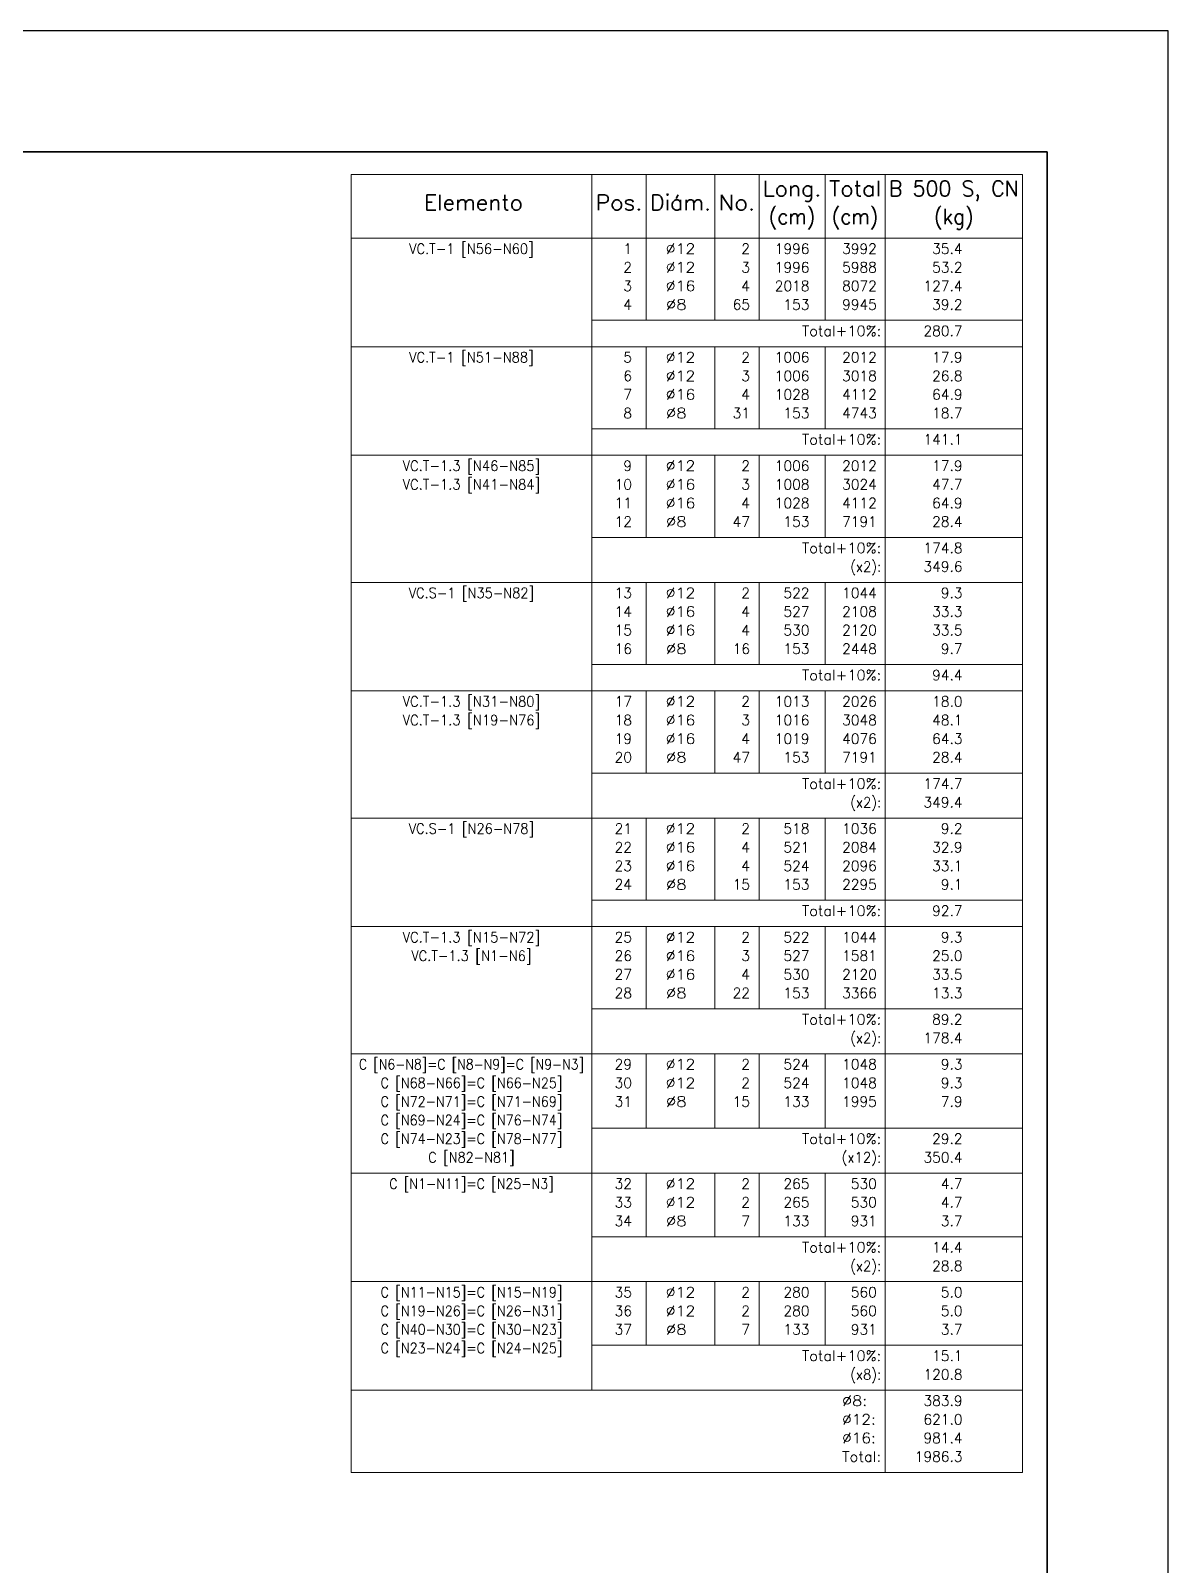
# Model space of a CAD drawing. Header units: inches. Extents: x 72863 to 72995, y 49095 to 49225.
# Drawn here: x 72939.65 to 72949.03, y 49144.92 to 49157.59 of the extents above; entities that cross this region are included whole.
import ezdxf
from ezdxf.enums import TextEntityAlignment as Align

# ---------------------------------------------------------------- set-up
doc = ezdxf.new("R2010")
doc.units = ezdxf.units.IN
doc.layers.get('0').update_dxf_attribs({"lineweight": 15})
doc.layers.add('TABLAS', color=1, linetype='Continuous', lineweight=0)
doc.layers.add('TEXTO_TABLAS', color=1, linetype='Continuous', lineweight=0)
doc.layers.add('VG', color=7, linetype='Continuous')
doc.styles.add('CYPETXT', font='romans__.ttf', dxfattribs={"height": 0.2})

# ---------------------------------------------------------------- blocks, each defined once
blk = doc.blocks.new('PLANTILLA')
at = {"layer": 'VG'}
for p, q in [((72904.71, 49224.711), (72862.71, 49224.711)), ((72904.71, 49195.011), (72904.71, 49224.711)), ((72864.71, 49223.711), (72903.71, 49223.711)), ((72903.71, 49223.711), (72903.71, 49196.011))]:
    blk.add_line(p, q, dxfattribs=at)
blk.add_lwpolyline([(72903.71, 49199.561), (72903.71, 49223.711), (72864.71, 49223.711), (72864.71, 49196.011), (72885.71, 49196.011), (72885.71, 49199.611)], dxfattribs=at)

msp = doc.modelspace()

# ---------------------------------------------------------------- linework, layer by layer
at = {"layer": 'TABLAS'}
for p, q in [((72942.2907, 49155.8486), (72942.2907, 49156.4054)), ((72942.2907, 49156.4054), (72947.8305, 49156.4054)), ((72944.2747, 49155.8486), (72944.2747, 49156.4054)), ((72944.7246, 49155.8486), (72944.7246, 49156.4054)), ((72945.2916, 49155.8486), (72945.2916, 49156.4054)), ((72945.6552, 49155.8486), (72945.6552, 49156.4054)), ((72946.2011, 49155.8486), (72946.2011, 49156.4054)), ((72946.6952, 49155.8486), (72946.6952, 49156.4054)), ((72947.8305, 49155.8486), (72947.8305, 49156.4054)), ((72942.2907, 49155.8806), (72947.8305, 49155.8806)), ((72942.2907, 49155.0166), (72942.2907, 49155.8486)), ((72944.2747, 49155.0166), (72944.2747, 49155.8486)), ((72944.7246, 49155.2022), (72944.7246, 49155.8486)), ((72945.2916, 49155.2022), (72945.2916, 49155.8486)), ((72945.6552, 49155.2022), (72945.6552, 49155.8486)), ((72946.2011, 49155.2022), (72946.2011, 49155.8486)), ((72946.6952, 49155.0166), (72946.6952, 49155.8486)), ((72947.8305, 49155.0166), (72947.8305, 49155.8486)), ((72944.2747, 49155.2022), (72947.8305, 49155.2022)), ((72942.2907, 49154.9526), (72942.2907, 49155.0166)), ((72942.2907, 49154.9846), (72947.8305, 49154.9846)), ((72944.2747, 49154.9526), (72944.2747, 49155.0166)), ((72944.7246, 49154.9526), (72944.7246, 49154.9846)), ((72945.2916, 49154.9526), (72945.2916, 49154.9846)), ((72945.6552, 49154.9526), (72945.6552, 49154.9846)), ((72946.2011, 49154.9526), (72946.2011, 49154.9846)), ((72946.6952, 49154.9526), (72946.6952, 49155.0166)), ((72947.8305, 49154.9526), (72947.8305, 49155.0166)), ((72942.2907, 49154.1206), (72942.2907, 49154.9526)), ((72944.2747, 49154.1206), (72944.2747, 49154.9526)), ((72944.7246, 49154.3062), (72944.7246, 49154.9526)), ((72945.2916, 49154.3062), (72945.2916, 49154.9526)), ((72945.6552, 49154.3062), (72945.6552, 49154.9526)), ((72946.2011, 49154.3062), (72946.2011, 49154.9526)), ((72946.6952, 49154.1206), (72946.6952, 49154.9526)), ((72947.8305, 49154.1206), (72947.8305, 49154.9526)), ((72944.2747, 49154.3062), (72947.8305, 49154.3062)), ((72942.2907, 49154.0566), (72942.2907, 49154.1206)), ((72942.2907, 49154.0886), (72947.8305, 49154.0886)), ((72944.2747, 49154.0566), (72944.2747, 49154.1206)), ((72944.7246, 49154.0566), (72944.7246, 49154.0886)), ((72945.2916, 49154.0566), (72945.2916, 49154.0886)), ((72945.6552, 49154.0566), (72945.6552, 49154.0886)), ((72946.2011, 49154.0566), (72946.2011, 49154.0886)), ((72946.6952, 49154.0566), (72946.6952, 49154.1206)), ((72947.8305, 49154.0566), (72947.8305, 49154.1206)), ((72942.2907, 49153.071), (72942.2907, 49154.0566)), ((72944.2747, 49153.071), (72944.2747, 49154.0566)), ((72944.7246, 49153.4102), (72944.7246, 49154.0566)), ((72945.2916, 49153.4102), (72945.2916, 49154.0566)), ((72945.6552, 49153.4102), (72945.6552, 49154.0566)), ((72946.2011, 49153.4102), (72946.2011, 49154.0566)), ((72946.6952, 49153.071), (72946.6952, 49154.0566)), ((72947.8305, 49153.071), (72947.8305, 49154.0566)), ((72944.2747, 49153.4102), (72947.8305, 49153.4102)), ((72942.2907, 49153.007), (72942.2907, 49153.071)), ((72944.2747, 49153.007), (72944.2747, 49153.071)), ((72946.6952, 49153.007), (72946.6952, 49153.071)), ((72947.8305, 49153.007), (72947.8305, 49153.071)), ((72942.2907, 49153.039), (72947.8305, 49153.039)), ((72942.2907, 49152.175), (72942.2907, 49153.007)), ((72944.2747, 49152.175), (72944.2747, 49153.007)), ((72944.7246, 49153.007), (72944.7246, 49153.039)), ((72944.7246, 49152.3606), (72944.7246, 49153.007)), ((72945.2916, 49153.007), (72945.2916, 49153.039)), ((72945.2916, 49152.3606), (72945.2916, 49153.007)), ((72945.6552, 49153.007), (72945.6552, 49153.039)), ((72945.6552, 49152.3606), (72945.6552, 49153.007)), ((72946.2011, 49153.007), (72946.2011, 49153.039)), ((72946.2011, 49152.3606), (72946.2011, 49153.007)), ((72946.6952, 49152.175), (72946.6952, 49153.007)), ((72947.8305, 49152.175), (72947.8305, 49153.007)), ((72944.2747, 49152.3606), (72947.8305, 49152.3606)), ((72942.2907, 49152.111), (72942.2907, 49152.175)), ((72942.2907, 49152.143), (72947.8305, 49152.143)), ((72942.2907, 49151.1254), (72942.2907, 49152.111)), ((72944.2747, 49152.111), (72944.2747, 49152.175)), ((72944.2747, 49151.1254), (72944.2747, 49152.111)), ((72944.7246, 49152.111), (72944.7246, 49152.143)), ((72944.7246, 49151.4646), (72944.7246, 49152.111)), ((72945.2916, 49152.111), (72945.2916, 49152.143)), ((72945.2916, 49151.4646), (72945.2916, 49152.111)), ((72945.6552, 49152.111), (72945.6552, 49152.143)), ((72945.6552, 49151.4646), (72945.6552, 49152.111)), ((72946.2011, 49152.111), (72946.2011, 49152.143)), ((72946.2011, 49151.4646), (72946.2011, 49152.111)), ((72946.6952, 49152.111), (72946.6952, 49152.175)), ((72946.6952, 49151.1254), (72946.6952, 49152.111)), ((72947.8305, 49152.111), (72947.8305, 49152.175)), ((72947.8305, 49151.1254), (72947.8305, 49152.111)), ((72944.2747, 49151.4646), (72947.8305, 49151.4646)), ((72942.2907, 49151.0614), (72942.2907, 49151.1254)), ((72942.2907, 49151.0934), (72947.8305, 49151.0934)), ((72942.2907, 49150.2294), (72942.2907, 49151.0614)), ((72944.2747, 49151.0614), (72944.2747, 49151.1254)), ((72944.2747, 49150.2294), (72944.2747, 49151.0614)), ((72944.7246, 49151.0614), (72944.7246, 49151.0934)), ((72944.7246, 49150.415), (72944.7246, 49151.0614)), ((72945.2916, 49151.0614), (72945.2916, 49151.0934)), ((72945.2916, 49150.415), (72945.2916, 49151.0614)), ((72945.6552, 49151.0614), (72945.6552, 49151.0934)), ((72945.6552, 49150.415), (72945.6552, 49151.0614)), ((72946.2011, 49151.0614), (72946.2011, 49151.0934)), ((72946.2011, 49150.415), (72946.2011, 49151.0614)), ((72946.6952, 49151.0614), (72946.6952, 49151.1254)), ((72946.6952, 49150.2294), (72946.6952, 49151.0614)), ((72947.8305, 49151.0614), (72947.8305, 49151.1254)), ((72947.8305, 49150.2294), (72947.8305, 49151.0614)), ((72944.2747, 49150.415), (72947.8305, 49150.415)), ((72942.2907, 49150.1654), (72942.2907, 49150.2294)), ((72942.2907, 49150.1974), (72947.8305, 49150.1974)), ((72942.2907, 49149.1798), (72942.2907, 49150.1654)), ((72944.2747, 49150.1654), (72944.2747, 49150.2294)), ((72944.2747, 49149.1798), (72944.2747, 49150.1654)), ((72944.7246, 49150.1654), (72944.7246, 49150.1974)), ((72944.7246, 49149.519), (72944.7246, 49150.1654)), ((72945.2916, 49150.1654), (72945.2916, 49150.1974)), ((72945.2916, 49149.519), (72945.2916, 49150.1654)), ((72945.6552, 49150.1654), (72945.6552, 49150.1974)), ((72945.6552, 49149.519), (72945.6552, 49150.1654)), ((72946.2011, 49150.1654), (72946.2011, 49150.1974)), ((72946.2011, 49149.519), (72946.2011, 49150.1654)), ((72946.6952, 49150.1654), (72946.6952, 49150.2294)), ((72946.6952, 49149.1798), (72946.6952, 49150.1654)), ((72947.8305, 49150.1654), (72947.8305, 49150.2294)), ((72947.8305, 49149.1798), (72947.8305, 49150.1654)), ((72944.2747, 49149.519), (72947.8305, 49149.519)), ((72942.2907, 49149.1158), (72942.2907, 49149.1798)), ((72942.2907, 49149.1478), (72947.8305, 49149.1478)), ((72944.2747, 49149.1158), (72944.2747, 49149.1798)), ((72944.7246, 49149.1158), (72944.7246, 49149.1478)), ((72945.2916, 49149.1158), (72945.2916, 49149.1478)), ((72945.6552, 49149.1158), (72945.6552, 49149.1478)), ((72946.2011, 49149.1158), (72946.2011, 49149.1478)), ((72946.6952, 49149.1158), (72946.6952, 49149.1798)), ((72947.8305, 49149.1158), (72947.8305, 49149.1798)), ((72942.2907, 49148.1942), (72942.2907, 49149.1158)), ((72944.2747, 49148.1942), (72944.2747, 49149.1158)), ((72944.7246, 49148.5334), (72944.7246, 49149.1158)), ((72945.2916, 49148.5334), (72945.2916, 49149.1158)), ((72945.6552, 49148.5334), (72945.6552, 49149.1158)), ((72946.2011, 49148.5334), (72946.2011, 49149.1158)), ((72946.6952, 49148.1942), (72946.6952, 49149.1158)), ((72947.8305, 49148.1942), (72947.8305, 49149.1158)), ((72944.2747, 49148.5334), (72947.8305, 49148.5334)), ((72942.2907, 49148.1302), (72942.2907, 49148.1942)), ((72942.2907, 49148.1622), (72947.8305, 49148.1622)), ((72942.2907, 49147.2982), (72942.2907, 49148.1302)), ((72944.2747, 49148.1302), (72944.2747, 49148.1942)), ((72944.2747, 49147.2982), (72944.2747, 49148.1302)), ((72944.7246, 49148.1302), (72944.7246, 49148.1622)), ((72944.7246, 49147.6374), (72944.7246, 49148.1302)), ((72945.2916, 49148.1302), (72945.2916, 49148.1622)), ((72945.2916, 49147.6374), (72945.2916, 49148.1302)), ((72945.6552, 49148.1302), (72945.6552, 49148.1622)), ((72945.6552, 49147.6374), (72945.6552, 49148.1302)), ((72946.2011, 49148.1302), (72946.2011, 49148.1622)), ((72946.2011, 49147.6374), (72946.2011, 49148.1302)), ((72946.6952, 49148.1302), (72946.6952, 49148.1942)), ((72946.6952, 49147.2982), (72946.6952, 49148.1302)), ((72947.8305, 49148.1302), (72947.8305, 49148.1942)), ((72947.8305, 49147.2982), (72947.8305, 49148.1302)), ((72944.2747, 49147.6374), (72947.8305, 49147.6374)), ((72942.2907, 49147.2342), (72942.2907, 49147.2982)), ((72942.2907, 49147.2662), (72947.8305, 49147.2662)), ((72944.2747, 49147.2342), (72944.2747, 49147.2982)), ((72944.7246, 49147.2342), (72944.7246, 49147.2662)), ((72945.2916, 49147.2342), (72945.2916, 49147.2662)), ((72945.6552, 49147.2342), (72945.6552, 49147.2662)), ((72946.2011, 49147.2342), (72946.2011, 49147.2662)), ((72946.6952, 49147.2342), (72946.6952, 49147.2982)), ((72947.8305, 49147.2342), (72947.8305, 49147.2982)), ((72942.2907, 49146.4022), (72942.2907, 49147.2342)), ((72944.2747, 49146.4022), (72944.2747, 49147.2342)), ((72944.7246, 49146.7414), (72944.7246, 49147.2342)), ((72945.2916, 49146.7414), (72945.2916, 49147.2342)), ((72945.6552, 49146.7414), (72945.6552, 49147.2342)), ((72946.2011, 49146.7414), (72946.2011, 49147.2342)), ((72946.6952, 49146.4022), (72946.6952, 49147.2342)), ((72947.8305, 49146.4022), (72947.8305, 49147.2342)), ((72944.2747, 49146.7414), (72947.8305, 49146.7414)), ((72942.2907, 49146.3382), (72942.2907, 49146.4022)), ((72942.2907, 49146.3702), (72947.8305, 49146.3702)), ((72944.2747, 49146.3702), (72944.2747, 49146.4022)), ((72946.6952, 49146.3382), (72946.6952, 49146.4022)), ((72947.8305, 49146.3382), (72947.8305, 49146.4022)), ((72942.2907, 49146.1846), (72942.2907, 49146.3382)), ((72946.6952, 49146.1846), (72946.6952, 49146.3382)), ((72947.8305, 49146.1846), (72947.8305, 49146.3382)), ((72942.2907, 49146.031), (72942.2907, 49146.1846)), ((72946.6952, 49146.031), (72946.6952, 49146.1846)), ((72947.8305, 49146.031), (72947.8305, 49146.1846)), ((72942.2907, 49145.8774), (72942.2907, 49146.031)), ((72946.6952, 49145.8774), (72946.6952, 49146.031)), ((72947.8305, 49145.8774), (72947.8305, 49146.031)), ((72942.2907, 49145.6918), (72942.2907, 49145.8774)), ((72946.6952, 49145.6918), (72946.6952, 49145.8774)), ((72947.8305, 49145.6918), (72947.8305, 49145.8774)), ((72942.2907, 49145.6918), (72947.8305, 49145.6918))]:
    msp.add_line(p, q, dxfattribs=at)

# ---------------------------------------------------------------- block references
msp.add_blockref('PLANTILLA', (44.3219, -67.118))

# ---------------------------------------------------------------- texts
at = {"layer": 'TEXTO_TABLAS', "style": 'CYPETXT'}
for s, height, width, p, p2 in [('Elemento', 0.128, 0.922929, (72942.8907, 49156.111), (72943.7067, 49156.111)), ('Pos.', 0.128, 0.930043, (72944.3067, 49156.111), (72944.6926, 49156.111)), ('Diám.', 0.128, 0.924206, (72944.7566, 49156.111), (72945.2596, 49156.111)), ('No.', 0.128, 0.948463, (72945.3236, 49156.111), (72945.6232, 49156.111)), ('Long.', 0.128, 0.937094, (72945.6872, 49156.2262), (72946.1691, 49156.2262)), ('Total', 0.128, 0.935074, (72946.2331, 49156.2262), (72946.6632, 49156.2262)), ('B 500 S, CN', 0.128, 0.772631, (72946.7272, 49156.2262), (72947.7985, 49156.2262)), ('(cm)', 0.128, 0.818573, (72945.7361, 49155.9958), (72946.1201, 49155.9958)), ('(cm)', 0.128, 0.818573, (72946.2561, 49155.9958), (72946.6401, 49155.9958)), ('(kg)', 0.128, 0.827454, (72947.0987, 49155.9958), (72947.427, 49155.9958)), ('VC.T-1 [N56-N60]', 0.085333, 0.806036, (72942.7688, 49155.7505), (72943.7966, 49155.7505)), ('1', 0.0853, 0.872087, (72944.5355, 49155.7505), (72944.6072, 49155.7505)), ('%%c12', 0.08533, 1.002473, (72944.8865, 49155.7505), (72945.1297, 49155.7505)), ('2', 0.0853, 0.872087, (72945.5092, 49155.7505), (72945.5809, 49155.7505)), ('1996', 0.08533, 0.872087, (72945.7848, 49155.7505), (72946.0715, 49155.7505)), ('3992', 0.08533, 0.872087, (72946.3406, 49155.7505), (72946.6273, 49155.7505)), ('35.4', 0.08533, 0.869207, (72947.0836, 49155.7505), (72947.3345, 49155.7505)), ('2', 0.0853, 0.872087, (72944.5355, 49155.5969), (72944.6072, 49155.5969)), ('%%c12', 0.08533, 1.002473, (72944.8865, 49155.5969), (72945.1297, 49155.5969)), ('3', 0.0853, 0.872087, (72945.5092, 49155.5969), (72945.5809, 49155.5969)), ('1996', 0.08533, 0.872087, (72945.7848, 49155.5969), (72946.0715, 49155.5969)), ('5988', 0.08533, 0.872087, (72946.3406, 49155.5969), (72946.6273, 49155.5969)), ('53.2', 0.08533, 0.869207, (72947.0836, 49155.5969), (72947.3345, 49155.5969)), ('3', 0.0853, 0.872087, (72944.5355, 49155.4433), (72944.6072, 49155.4433)), ('%%c16', 0.08533, 1.002473, (72944.8865, 49155.4433), (72945.1297, 49155.4433)), ('4', 0.0853, 0.872087, (72945.5092, 49155.4433), (72945.5809, 49155.4433)), ('2018', 0.08533, 0.872087, (72945.7848, 49155.4433), (72946.0715, 49155.4433)), ('8072', 0.08533, 0.872087, (72946.3406, 49155.4433), (72946.6273, 49155.4433)), ('127.4', 0.08533, 0.869846, (72947.012, 49155.4433), (72947.3345, 49155.4433)), ('4', 0.0853, 0.872087, (72944.5355, 49155.2897), (72944.6072, 49155.2897)), ('%%c8', 0.08533, 1.069283, (72944.8865, 49155.2897), (72945.058, 49155.2897)), ('65', 0.08533, 0.872087, (72945.4376, 49155.2897), (72945.5809, 49155.2897)), ('153', 0.08533, 0.872087, (72945.8564, 49155.2897), (72946.0715, 49155.2897)), ('9945', 0.08533, 0.872087, (72946.3406, 49155.2897), (72946.6273, 49155.2897)), ('39.2', 0.08533, 0.869207, (72947.0836, 49155.2897), (72947.3345, 49155.2897)), ('Total+10%:', 0.08533, 0.906318, (72946.0091, 49155.0721), (72946.6632, 49155.0721)), ('280.7', 0.08533, 0.869846, (72947.012, 49155.0721), (72947.3345, 49155.0721)), ('VC.T-1 [N51-N88]', 0.085333, 0.806036, (72942.7688, 49154.8545), (72943.7966, 49154.8545)), ('5', 0.0853, 0.872087, (72944.5355, 49154.8545), (72944.6072, 49154.8545)), ('%%c12', 0.08533, 1.002473, (72944.8865, 49154.8545), (72945.1297, 49154.8545)), ('2', 0.0853, 0.872087, (72945.5092, 49154.8545), (72945.5809, 49154.8545)), ('1006', 0.08533, 0.872087, (72945.7848, 49154.8545), (72946.0715, 49154.8545)), ('2012', 0.08533, 0.872087, (72946.3406, 49154.8545), (72946.6273, 49154.8545)), ('17.9', 0.08533, 0.869207, (72947.0836, 49154.8545), (72947.3345, 49154.8545)), ('6', 0.0853, 0.872087, (72944.5355, 49154.7009), (72944.6072, 49154.7009)), ('%%c12', 0.08533, 1.002473, (72944.8865, 49154.7009), (72945.1297, 49154.7009)), ('3', 0.0853, 0.872087, (72945.5092, 49154.7009), (72945.5809, 49154.7009)), ('1006', 0.08533, 0.872087, (72945.7848, 49154.7009), (72946.0715, 49154.7009)), ('3018', 0.08533, 0.872087, (72946.3406, 49154.7009), (72946.6273, 49154.7009)), ('26.8', 0.08533, 0.869207, (72947.0836, 49154.7009), (72947.3345, 49154.7009)), ('7', 0.0853, 0.872087, (72944.5355, 49154.5473), (72944.6072, 49154.5473)), ('%%c16', 0.08533, 1.002473, (72944.8865, 49154.5473), (72945.1297, 49154.5473)), ('4', 0.0853, 0.872087, (72945.5092, 49154.5473), (72945.5809, 49154.5473)), ('1028', 0.08533, 0.872087, (72945.7848, 49154.5473), (72946.0715, 49154.5473)), ('4112', 0.08533, 0.872087, (72946.3406, 49154.5473), (72946.6273, 49154.5473)), ('64.9', 0.08533, 0.869207, (72947.0836, 49154.5473), (72947.3345, 49154.5473)), ('8', 0.0853, 0.872087, (72944.5355, 49154.3937), (72944.6072, 49154.3937)), ('%%c8', 0.08533, 1.069283, (72944.8865, 49154.3937), (72945.058, 49154.3937)), ('31', 0.08533, 0.872087, (72945.4376, 49154.3937), (72945.5809, 49154.3937)), ('153', 0.08533, 0.872087, (72945.8564, 49154.3937), (72946.0715, 49154.3937)), ('4743', 0.08533, 0.872087, (72946.3406, 49154.3937), (72946.6273, 49154.3937)), ('18.7', 0.08533, 0.869207, (72947.0836, 49154.3937), (72947.3345, 49154.3937)), ('Total+10%:', 0.08533, 0.906318, (72946.0091, 49154.1761), (72946.6632, 49154.1761)), ('141.1', 0.08533, 0.869846, (72947.012, 49154.1761), (72947.3345, 49154.1761)), ('VC.T-1.3 [N46-N85]', 0.085333, 0.811306, (72942.715, 49153.9585), (72943.8504, 49153.9585)), ('9', 0.0853, 0.872087, (72944.5355, 49153.9585), (72944.6072, 49153.9585)), ('%%c12', 0.08533, 1.002473, (72944.8865, 49153.9585), (72945.1297, 49153.9585)), ('2', 0.0853, 0.872087, (72945.5092, 49153.9585), (72945.5809, 49153.9585)), ('1006', 0.08533, 0.872087, (72945.7848, 49153.9585), (72946.0715, 49153.9585)), ('2012', 0.08533, 0.872087, (72946.3406, 49153.9585), (72946.6273, 49153.9585)), ('17.9', 0.08533, 0.869207, (72947.0836, 49153.9585), (72947.3345, 49153.9585)), ('VC.T-1.3 [N41-N84]', 0.085333, 0.811306, (72942.715, 49153.8049), (72943.8504, 49153.8049)), ('10', 0.08533, 0.872087, (72944.4638, 49153.8049), (72944.6072, 49153.8049)), ('%%c16', 0.08533, 1.002473, (72944.8865, 49153.8049), (72945.1297, 49153.8049)), ('3', 0.0853, 0.872087, (72945.5092, 49153.8049), (72945.5809, 49153.8049)), ('1008', 0.08533, 0.872087, (72945.7848, 49153.8049), (72946.0715, 49153.8049)), ('3024', 0.08533, 0.872087, (72946.3406, 49153.8049), (72946.6273, 49153.8049)), ('47.7', 0.08533, 0.869207, (72947.0836, 49153.8049), (72947.3345, 49153.8049)), ('11', 0.08533, 0.872087, (72944.4638, 49153.6513), (72944.6072, 49153.6513)), ('%%c16', 0.08533, 1.002473, (72944.8865, 49153.6513), (72945.1297, 49153.6513)), ('4', 0.0853, 0.872087, (72945.5092, 49153.6513), (72945.5809, 49153.6513)), ('1028', 0.08533, 0.872087, (72945.7848, 49153.6513), (72946.0715, 49153.6513)), ('4112', 0.08533, 0.872087, (72946.3406, 49153.6513), (72946.6273, 49153.6513)), ('64.9', 0.08533, 0.869207, (72947.0836, 49153.6513), (72947.3345, 49153.6513)), ('12', 0.08533, 0.872087, (72944.4638, 49153.4977), (72944.6072, 49153.4977)), ('%%c8', 0.08533, 1.069283, (72944.8865, 49153.4977), (72945.058, 49153.4977)), ('47', 0.08533, 0.872087, (72945.4376, 49153.4977), (72945.5809, 49153.4977)), ('153', 0.08533, 0.872087, (72945.8564, 49153.4977), (72946.0715, 49153.4977)), ('7191', 0.08533, 0.872087, (72946.3406, 49153.4977), (72946.6273, 49153.4977)), ('28.4', 0.08533, 0.869207, (72947.0836, 49153.4977), (72947.3345, 49153.4977)), ('Total+10%:', 0.08533, 0.906318, (72946.0091, 49153.2801), (72946.6632, 49153.2801)), ('174.8', 0.08533, 0.869846, (72947.012, 49153.2801), (72947.3345, 49153.2801)), ('(x2):', 0.08533, 0.820215, (72946.4084, 49153.1265), (72946.6632, 49153.1265)), ('349.6', 0.08533, 0.869846, (72947.012, 49153.1265), (72947.3345, 49153.1265)), ('VC.S-1 [N35-N82]', 0.085333, 0.800983, (72942.7656, 49152.9089), (72943.7998, 49152.9089)), ('13', 0.08533, 0.872087, (72944.4638, 49152.9089), (72944.6072, 49152.9089)), ('%%c12', 0.08533, 1.002473, (72944.8865, 49152.9089), (72945.1297, 49152.9089)), ('2', 0.0853, 0.872087, (72945.5092, 49152.9089), (72945.5809, 49152.9089)), ('522', 0.08533, 0.872087, (72945.8564, 49152.9089), (72946.0715, 49152.9089)), ('1044', 0.08533, 0.872087, (72946.3406, 49152.9089), (72946.6273, 49152.9089)), ('9.3', 0.08533, 0.868061, (72947.1553, 49152.9089), (72947.3345, 49152.9089)), ('14', 0.08533, 0.872087, (72944.4638, 49152.7553), (72944.6072, 49152.7553)), ('%%c16', 0.08533, 1.002473, (72944.8865, 49152.7553), (72945.1297, 49152.7553)), ('4', 0.0853, 0.872087, (72945.5092, 49152.7553), (72945.5809, 49152.7553)), ('527', 0.08533, 0.872087, (72945.8564, 49152.7553), (72946.0715, 49152.7553)), ('2108', 0.08533, 0.872087, (72946.3406, 49152.7553), (72946.6273, 49152.7553)), ('33.3', 0.08533, 0.869207, (72947.0836, 49152.7553), (72947.3345, 49152.7553)), ('15', 0.08533, 0.872087, (72944.4638, 49152.6017), (72944.6072, 49152.6017)), ('%%c16', 0.08533, 1.002473, (72944.8865, 49152.6017), (72945.1297, 49152.6017)), ('4', 0.0853, 0.872087, (72945.5092, 49152.6017), (72945.5809, 49152.6017)), ('530', 0.08533, 0.872087, (72945.8564, 49152.6017), (72946.0715, 49152.6017)), ('2120', 0.08533, 0.872087, (72946.3406, 49152.6017), (72946.6273, 49152.6017)), ('33.5', 0.08533, 0.869207, (72947.0836, 49152.6017), (72947.3345, 49152.6017)), ('16', 0.08533, 0.872087, (72944.4638, 49152.4481), (72944.6072, 49152.4481)), ('%%c8', 0.08533, 1.069283, (72944.8865, 49152.4481), (72945.058, 49152.4481)), ('16', 0.08533, 0.872087, (72945.4376, 49152.4481), (72945.5809, 49152.4481)), ('153', 0.08533, 0.872087, (72945.8564, 49152.4481), (72946.0715, 49152.4481)), ('2448', 0.08533, 0.872087, (72946.3406, 49152.4481), (72946.6273, 49152.4481)), ('9.7', 0.08533, 0.868061, (72947.1553, 49152.4481), (72947.3345, 49152.4481)), ('Total+10%:', 0.08533, 0.906318, (72946.0091, 49152.2305), (72946.6632, 49152.2305)), ('94.4', 0.08533, 0.869207, (72947.0836, 49152.2305), (72947.3345, 49152.2305)), ('VC.T-1.3 [N31-N80]', 0.085333, 0.811306, (72942.715, 49152.0129), (72943.8504, 49152.0129)), ('17', 0.08533, 0.872087, (72944.4638, 49152.0129), (72944.6072, 49152.0129)), ('%%c12', 0.08533, 1.002473, (72944.8865, 49152.0129), (72945.1297, 49152.0129)), ('2', 0.0853, 0.872087, (72945.5092, 49152.0129), (72945.5809, 49152.0129)), ('1013', 0.08533, 0.872087, (72945.7848, 49152.0129), (72946.0715, 49152.0129)), ('2026', 0.08533, 0.872087, (72946.3406, 49152.0129), (72946.6273, 49152.0129)), ('18.0', 0.08533, 0.869207, (72947.0836, 49152.0129), (72947.3345, 49152.0129)), ('VC.T-1.3 [N19-N76]', 0.085333, 0.811306, (72942.715, 49151.8593), (72943.8504, 49151.8593)), ('18', 0.08533, 0.872087, (72944.4638, 49151.8593), (72944.6072, 49151.8593)), ('%%c16', 0.08533, 1.002473, (72944.8865, 49151.8593), (72945.1297, 49151.8593)), ('3', 0.0853, 0.872087, (72945.5092, 49151.8593), (72945.5809, 49151.8593)), ('1016', 0.08533, 0.872087, (72945.7848, 49151.8593), (72946.0715, 49151.8593)), ('3048', 0.08533, 0.872087, (72946.3406, 49151.8593), (72946.6273, 49151.8593)), ('48.1', 0.08533, 0.869207, (72947.0836, 49151.8593), (72947.3345, 49151.8593)), ('19', 0.08533, 0.872087, (72944.4638, 49151.7057), (72944.6072, 49151.7057)), ('%%c16', 0.08533, 1.002473, (72944.8865, 49151.7057), (72945.1297, 49151.7057)), ('4', 0.0853, 0.872087, (72945.5092, 49151.7057), (72945.5809, 49151.7057)), ('1019', 0.08533, 0.872087, (72945.7848, 49151.7057), (72946.0715, 49151.7057)), ('4076', 0.08533, 0.872087, (72946.3406, 49151.7057), (72946.6273, 49151.7057)), ('64.3', 0.08533, 0.869207, (72947.0836, 49151.7057), (72947.3345, 49151.7057)), ('20', 0.08533, 0.872087, (72944.4638, 49151.5521), (72944.6072, 49151.5521)), ('%%c8', 0.08533, 1.069283, (72944.8865, 49151.5521), (72945.058, 49151.5521)), ('47', 0.08533, 0.872087, (72945.4376, 49151.5521), (72945.5809, 49151.5521)), ('153', 0.08533, 0.872087, (72945.8564, 49151.5521), (72946.0715, 49151.5521)), ('7191', 0.08533, 0.872087, (72946.3406, 49151.5521), (72946.6273, 49151.5521)), ('28.4', 0.08533, 0.869207, (72947.0836, 49151.5521), (72947.3345, 49151.5521)), ('Total+10%:', 0.08533, 0.906318, (72946.0091, 49151.3345), (72946.6632, 49151.3345)), ('174.7', 0.08533, 0.869846, (72947.012, 49151.3345), (72947.3345, 49151.3345)), ('(x2):', 0.08533, 0.820215, (72946.4084, 49151.1809), (72946.6632, 49151.1809)), ('349.4', 0.08533, 0.869846, (72947.012, 49151.1809), (72947.3345, 49151.1809)), ('VC.S-1 [N26-N78]', 0.085333, 0.800983, (72942.7656, 49150.9633), (72943.7998, 49150.9633)), ('21', 0.08533, 0.872087, (72944.4638, 49150.9633), (72944.6072, 49150.9633)), ('%%c12', 0.08533, 1.002473, (72944.8865, 49150.9633), (72945.1297, 49150.9633)), ('2', 0.0853, 0.872087, (72945.5092, 49150.9633), (72945.5809, 49150.9633)), ('518', 0.08533, 0.872087, (72945.8564, 49150.9633), (72946.0715, 49150.9633)), ('1036', 0.08533, 0.872087, (72946.3406, 49150.9633), (72946.6273, 49150.9633)), ('9.2', 0.08533, 0.868061, (72947.1553, 49150.9633), (72947.3345, 49150.9633)), ('22', 0.08533, 0.872087, (72944.4638, 49150.8097), (72944.6072, 49150.8097)), ('%%c16', 0.08533, 1.002473, (72944.8865, 49150.8097), (72945.1297, 49150.8097)), ('4', 0.0853, 0.872087, (72945.5092, 49150.8097), (72945.5809, 49150.8097)), ('521', 0.08533, 0.872087, (72945.8564, 49150.8097), (72946.0715, 49150.8097)), ('2084', 0.08533, 0.872087, (72946.3406, 49150.8097), (72946.6273, 49150.8097)), ('32.9', 0.08533, 0.869207, (72947.0836, 49150.8097), (72947.3345, 49150.8097)), ('23', 0.08533, 0.872087, (72944.4638, 49150.6561), (72944.6072, 49150.6561)), ('%%c16', 0.08533, 1.002473, (72944.8865, 49150.6561), (72945.1297, 49150.6561)), ('4', 0.0853, 0.872087, (72945.5092, 49150.6561), (72945.5809, 49150.6561)), ('524', 0.08533, 0.872087, (72945.8564, 49150.6561), (72946.0715, 49150.6561)), ('2096', 0.08533, 0.872087, (72946.3406, 49150.6561), (72946.6273, 49150.6561)), ('33.1', 0.08533, 0.869207, (72947.0836, 49150.6561), (72947.3345, 49150.6561)), ('24', 0.08533, 0.872087, (72944.4638, 49150.5025), (72944.6072, 49150.5025)), ('%%c8', 0.08533, 1.069283, (72944.8865, 49150.5025), (72945.058, 49150.5025)), ('15', 0.08533, 0.872087, (72945.4376, 49150.5025), (72945.5809, 49150.5025)), ('153', 0.08533, 0.872087, (72945.8564, 49150.5025), (72946.0715, 49150.5025)), ('2295', 0.08533, 0.872087, (72946.3406, 49150.5025), (72946.6273, 49150.5025)), ('9.1', 0.08533, 0.868061, (72947.1553, 49150.5025), (72947.3345, 49150.5025)), ('Total+10%:', 0.08533, 0.906318, (72946.0091, 49150.2849), (72946.6632, 49150.2849)), ('92.7', 0.08533, 0.869207, (72947.0836, 49150.2849), (72947.3345, 49150.2849)), ('VC.T-1.3 [N15-N72]', 0.085333, 0.811306, (72942.715, 49150.0673), (72943.8504, 49150.0673)), ('25', 0.08533, 0.872087, (72944.4638, 49150.0673), (72944.6072, 49150.0673)), ('%%c12', 0.08533, 1.002473, (72944.8865, 49150.0673), (72945.1297, 49150.0673)), ('2', 0.0853, 0.872087, (72945.5092, 49150.0673), (72945.5809, 49150.0673)), ('522', 0.08533, 0.872087, (72945.8564, 49150.0673), (72946.0715, 49150.0673)), ('1044', 0.08533, 0.872087, (72946.3406, 49150.0673), (72946.6273, 49150.0673)), ('9.3', 0.08533, 0.868061, (72947.1553, 49150.0673), (72947.3345, 49150.0673)), ('VC.T-1.3 [N1-N6]', 0.085333, 0.803216, (72942.7867, 49149.9137), (72943.7787, 49149.9137)), ('26', 0.08533, 0.872087, (72944.4638, 49149.9137), (72944.6072, 49149.9137)), ('%%c16', 0.08533, 1.002473, (72944.8865, 49149.9137), (72945.1297, 49149.9137)), ('3', 0.0853, 0.872087, (72945.5092, 49149.9137), (72945.5809, 49149.9137)), ('527', 0.08533, 0.872087, (72945.8564, 49149.9137), (72946.0715, 49149.9137)), ('1581', 0.08533, 0.872087, (72946.3406, 49149.9137), (72946.6273, 49149.9137)), ('25.0', 0.08533, 0.869207, (72947.0836, 49149.9137), (72947.3345, 49149.9137)), ('27', 0.08533, 0.872087, (72944.4638, 49149.7601), (72944.6072, 49149.7601)), ('%%c16', 0.08533, 1.002473, (72944.8865, 49149.7601), (72945.1297, 49149.7601)), ('4', 0.0853, 0.872087, (72945.5092, 49149.7601), (72945.5809, 49149.7601)), ('530', 0.08533, 0.872087, (72945.8564, 49149.7601), (72946.0715, 49149.7601)), ('2120', 0.08533, 0.872087, (72946.3406, 49149.7601), (72946.6273, 49149.7601)), ('33.5', 0.08533, 0.869207, (72947.0836, 49149.7601), (72947.3345, 49149.7601)), ('28', 0.08533, 0.872087, (72944.4638, 49149.6065), (72944.6072, 49149.6065)), ('%%c8', 0.08533, 1.069283, (72944.8865, 49149.6065), (72945.058, 49149.6065)), ('22', 0.08533, 0.872087, (72945.4376, 49149.6065), (72945.5809, 49149.6065)), ('153', 0.08533, 0.872087, (72945.8564, 49149.6065), (72946.0715, 49149.6065)), ('3366', 0.08533, 0.872087, (72946.3406, 49149.6065), (72946.6273, 49149.6065)), ('13.3', 0.08533, 0.869207, (72947.0836, 49149.6065), (72947.3345, 49149.6065)), ('Total+10%:', 0.08533, 0.906318, (72946.0091, 49149.3889), (72946.6632, 49149.3889)), ('89.2', 0.08533, 0.869207, (72947.0836, 49149.3889), (72947.3345, 49149.3889)), ('(x2):', 0.08533, 0.820215, (72946.4084, 49149.2353), (72946.6632, 49149.2353)), ('178.4', 0.08533, 0.869846, (72947.012, 49149.2353), (72947.3345, 49149.2353)), ('C [N6-N8]=C [N8-N9]=C [N9-N3]', 0.085333, 0.763579, (72942.354, 49149.0177), (72944.2113, 49149.0177)), ('29', 0.08533, 0.872087, (72944.4638, 49149.0177), (72944.6072, 49149.0177)), ('%%c12', 0.08533, 1.002473, (72944.8865, 49149.0177), (72945.1297, 49149.0177)), ('2', 0.0853, 0.872087, (72945.5092, 49149.0177), (72945.5809, 49149.0177)), ('524', 0.08533, 0.872087, (72945.8564, 49149.0177), (72946.0715, 49149.0177)), ('1048', 0.08533, 0.872087, (72946.3406, 49149.0177), (72946.6273, 49149.0177)), ('9.3', 0.08533, 0.868061, (72947.1553, 49149.0177), (72947.3345, 49149.0177)), ('C [N68-N66]=C [N66-N25]', 0.085333, 0.783415, (72942.5326, 49148.8641), (72944.0328, 49148.8641)), ('30', 0.08533, 0.872087, (72944.4638, 49148.8641), (72944.6072, 49148.8641)), ('%%c12', 0.08533, 1.002473, (72944.8865, 49148.8641), (72945.1297, 49148.8641)), ('2', 0.0853, 0.872087, (72945.5092, 49148.8641), (72945.5809, 49148.8641)), ('524', 0.08533, 0.872087, (72945.8564, 49148.8641), (72946.0715, 49148.8641)), ('1048', 0.08533, 0.872087, (72946.3406, 49148.8641), (72946.6273, 49148.8641)), ('9.3', 0.08533, 0.868061, (72947.1553, 49148.8641), (72947.3345, 49148.8641)), ('C [N72-N71]=C [N71-N69]', 0.085333, 0.783415, (72942.5326, 49148.7105), (72944.0328, 49148.7105)), ('31', 0.08533, 0.872087, (72944.4638, 49148.7105), (72944.6072, 49148.7105)), ('%%c8', 0.08533, 1.069283, (72944.8865, 49148.7105), (72945.058, 49148.7105)), ('15', 0.08533, 0.872087, (72945.4376, 49148.7105), (72945.5809, 49148.7105)), ('133', 0.08533, 0.872087, (72945.8564, 49148.7105), (72946.0715, 49148.7105)), ('1995', 0.08533, 0.872087, (72946.3406, 49148.7105), (72946.6273, 49148.7105)), ('7.9', 0.08533, 0.868061, (72947.1553, 49148.7105), (72947.3345, 49148.7105)), ('C [N69-N24]=C [N76-N74]', 0.085333, 0.783415, (72942.5326, 49148.5569), (72944.0328, 49148.5569)), ('C [N74-N23]=C [N78-N77]', 0.085333, 0.783415, (72942.5326, 49148.4033), (72944.0328, 49148.4033)), ('Total+10%:', 0.08533, 0.906318, (72946.0091, 49148.4033), (72946.6632, 49148.4033)), ('29.2', 0.08533, 0.869207, (72947.0836, 49148.4033), (72947.3345, 49148.4033)), ('C [N82-N81]', 0.085333, 0.788413, (72942.9262, 49148.2497), (72943.6392, 49148.2497)), ('(x12):', 0.08533, 0.831071, (72946.3368, 49148.2497), (72946.6632, 49148.2497)), ('350.4', 0.08533, 0.869846, (72947.012, 49148.2497), (72947.3345, 49148.2497)), ('C [N1-N11]=C [N25-N3]', 0.085333, 0.775088, (72942.6043, 49148.0321), (72943.9611, 49148.0321)), ('32', 0.08533, 0.872087, (72944.4638, 49148.0321), (72944.6072, 49148.0321)), ('%%c12', 0.08533, 1.002473, (72944.8865, 49148.0321), (72945.1297, 49148.0321)), ('2', 0.0853, 0.872087, (72945.5092, 49148.0321), (72945.5809, 49148.0321)), ('265', 0.08533, 0.872087, (72945.8564, 49148.0321), (72946.0715, 49148.0321)), ('530', 0.08533, 0.872087, (72946.4123, 49148.0321), (72946.6273, 49148.0321)), ('4.7', 0.08533, 0.868061, (72947.1553, 49148.0321), (72947.3345, 49148.0321)), ('33', 0.08533, 0.872087, (72944.4638, 49147.8785), (72944.6072, 49147.8785)), ('%%c12', 0.08533, 1.002473, (72944.8865, 49147.8785), (72945.1297, 49147.8785)), ('2', 0.0853, 0.872087, (72945.5092, 49147.8785), (72945.5809, 49147.8785)), ('265', 0.08533, 0.872087, (72945.8564, 49147.8785), (72946.0715, 49147.8785)), ('530', 0.08533, 0.872087, (72946.4123, 49147.8785), (72946.6273, 49147.8785)), ('4.7', 0.08533, 0.868061, (72947.1553, 49147.8785), (72947.3345, 49147.8785)), ('34', 0.08533, 0.872087, (72944.4638, 49147.7249), (72944.6072, 49147.7249)), ('%%c8', 0.08533, 1.069283, (72944.8865, 49147.7249), (72945.058, 49147.7249)), ('7', 0.0853, 0.872087, (72945.5092, 49147.7249), (72945.5809, 49147.7249)), ('133', 0.08533, 0.872087, (72945.8564, 49147.7249), (72946.0715, 49147.7249)), ('931', 0.08533, 0.872087, (72946.4123, 49147.7249), (72946.6273, 49147.7249)), ('3.7', 0.08533, 0.868061, (72947.1553, 49147.7249), (72947.3345, 49147.7249)), ('Total+10%:', 0.08533, 0.906318, (72946.0091, 49147.5073), (72946.6632, 49147.5073)), ('14.4', 0.08533, 0.869207, (72947.0836, 49147.5073), (72947.3345, 49147.5073)), ('(x2):', 0.08533, 0.820215, (72946.4084, 49147.3537), (72946.6632, 49147.3537)), ('28.8', 0.08533, 0.869207, (72947.0836, 49147.3537), (72947.3345, 49147.3537)), ('C [N11-N15]=C [N15-N19]', 0.085333, 0.783415, (72942.5326, 49147.1361), (72944.0328, 49147.1361)), ('35', 0.08533, 0.872087, (72944.4638, 49147.1361), (72944.6072, 49147.1361)), ('%%c12', 0.08533, 1.002473, (72944.8865, 49147.1361), (72945.1297, 49147.1361)), ('2', 0.0853, 0.872087, (72945.5092, 49147.1361), (72945.5809, 49147.1361)), ('280', 0.08533, 0.872087, (72945.8564, 49147.1361), (72946.0715, 49147.1361)), ('560', 0.08533, 0.872087, (72946.4123, 49147.1361), (72946.6273, 49147.1361)), ('5.0', 0.08533, 0.868061, (72947.1553, 49147.1361), (72947.3345, 49147.1361)), ('C [N19-N26]=C [N26-N31]', 0.085333, 0.783415, (72942.5326, 49146.9825), (72944.0328, 49146.9825)), ('36', 0.08533, 0.872087, (72944.4638, 49146.9825), (72944.6072, 49146.9825)), ('%%c12', 0.08533, 1.002473, (72944.8865, 49146.9825), (72945.1297, 49146.9825)), ('2', 0.0853, 0.872087, (72945.5092, 49146.9825), (72945.5809, 49146.9825)), ('280', 0.08533, 0.872087, (72945.8564, 49146.9825), (72946.0715, 49146.9825)), ('560', 0.08533, 0.872087, (72946.4123, 49146.9825), (72946.6273, 49146.9825)), ('5.0', 0.08533, 0.868061, (72947.1553, 49146.9825), (72947.3345, 49146.9825)), ('C [N40-N30]=C [N30-N23]', 0.085333, 0.783415, (72942.5326, 49146.8289), (72944.0328, 49146.8289)), ('37', 0.08533, 0.872087, (72944.4638, 49146.8289), (72944.6072, 49146.8289)), ('%%c8', 0.08533, 1.069283, (72944.8865, 49146.8289), (72945.058, 49146.8289)), ('7', 0.0853, 0.872087, (72945.5092, 49146.8289), (72945.5809, 49146.8289)), ('133', 0.08533, 0.872087, (72945.8564, 49146.8289), (72946.0715, 49146.8289)), ('931', 0.08533, 0.872087, (72946.4123, 49146.8289), (72946.6273, 49146.8289)), ('3.7', 0.08533, 0.868061, (72947.1553, 49146.8289), (72947.3345, 49146.8289)), ('C [N23-N24]=C [N24-N25]', 0.085333, 0.783415, (72942.5326, 49146.6753), (72944.0328, 49146.6753)), ('Total+10%:', 0.08533, 0.906318, (72946.0091, 49146.6113), (72946.6632, 49146.6113)), ('15.1', 0.08533, 0.869207, (72947.0836, 49146.6113), (72947.3345, 49146.6113)), ('(x8):', 0.08533, 0.820215, (72946.4084, 49146.4577), (72946.6632, 49146.4577)), ('120.8', 0.08533, 0.869846, (72947.012, 49146.4577), (72947.3345, 49146.4577)), ('%%c8:', 0.08533, 1.02422, (72946.3406, 49146.2401), (72946.548, 49146.2401)), ('383.9', 0.08533, 0.869846, (72947.012, 49146.2401), (72947.3345, 49146.2401)), ('%%c12:', 0.08533, 0.980292, (72946.3406, 49146.0865), (72946.6196, 49146.0865)), ('621.0', 0.08533, 0.869846, (72947.012, 49146.0865), (72947.3345, 49146.0865)), ('%%c16:', 0.08533, 0.980292, (72946.3406, 49145.9329), (72946.6196, 49145.9329)), ('981.4', 0.08533, 0.869846, (72947.012, 49145.9329), (72947.3345, 49145.9329)), ('Total:', 0.08533, 0.925094, (72946.3406, 49145.7793), (72946.6632, 49145.7793)), ('1986.3', 0.08533, 0.870252, (72946.9403, 49145.7793), (72947.3345, 49145.7793))]:
    msp.add_text(s, height=height, dxfattribs=dict(at, width=width)).set_placement(p, p2, align=Align.FIT)

doc.saveas('drawing.dxf')
